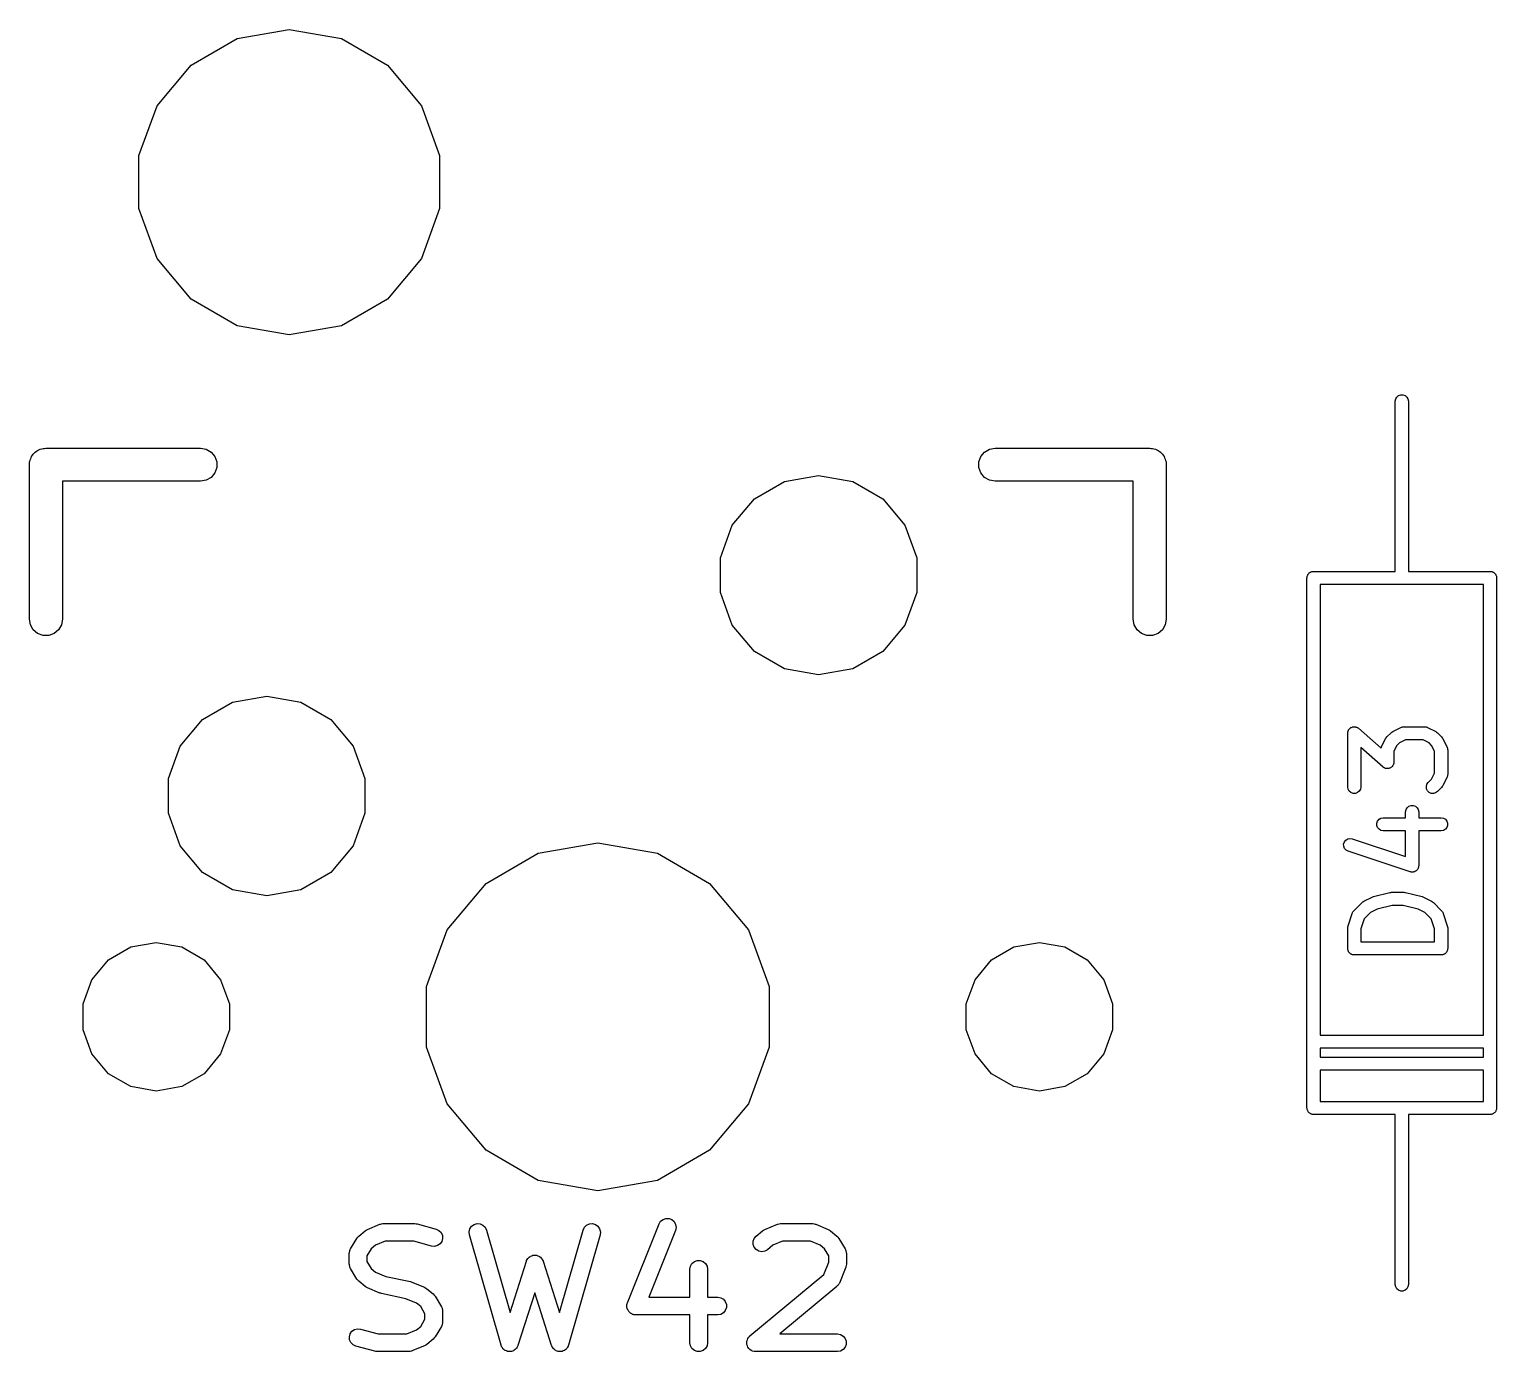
# Model space of a CAD drawing. Extents: x 30 to 168, y -145 to -27.
# Drawn here: x 76.21 to 93.09, y -120.85 to -105.64 of the extents above; entities that cross this region are included whole.
import ezdxf

# ---------------------------------------------------------------- set-up
doc = ezdxf.new("R2010")
doc.units = 0
doc.header["$MEASUREMENT"] = 0
doc.layers.add('BLACK', color=7, linetype='CONTINUOUS')

msp = doc.modelspace()

# ---------------------------------------------------------------- linework, layer by layer
at = {"layer": 'Black'}
for p, q in [((78.5992, -105.749), (79.2, -105.643)), ((79.2, -105.643), (79.8008, -105.749)), ((78.0708, -106.054), (78.5992, -105.749)), ((79.8008, -105.749), (80.3292, -106.054)), ((77.6787, -106.522), (78.0708, -106.054)), ((80.3292, -106.054), (80.7213, -106.522)), ((77.47, -107.095), (77.6787, -106.522)), ((80.7213, -106.522), (80.93, -107.095)), ((77.47, -107.705), (77.47, -107.095)), ((80.93, -107.095), (80.93, -107.705)), ((77.6787, -108.278), (77.47, -107.705)), ((80.93, -107.705), (80.7213, -108.278)), ((78.0708, -108.746), (77.6787, -108.278)), ((80.7213, -108.278), (80.3292, -108.746)), ((78.5992, -109.051), (78.0708, -108.746)), ((80.3292, -108.746), (79.8008, -109.051)), ((79.2, -109.157), (78.5992, -109.051)), ((79.8008, -109.051), (79.2, -109.157)), ((91.925, -109.92), (91.9295, -109.894)), ((91.9295, -109.894), (91.9425, -109.872)), ((91.9425, -109.872), (91.9625, -109.855)), ((91.9625, -109.855), (91.987, -109.846)), ((91.987, -109.846), (92.013, -109.846)), ((92.013, -109.846), (92.0375, -109.855)), ((92.0375, -109.855), (92.0575, -109.872)), ((92.0575, -109.872), (92.0705, -109.894)), ((92.0705, -109.894), (92.075, -109.92)), ((91.925, -111.19), (91.925, -109.92)), ((92.075, -109.92), (92.075, -111.19)), ((76.221, -110.585), (76.2293, -110.57)), ((76.2293, -110.57), (76.235, -110.555)), ((76.235, -110.555), (76.2457, -110.542)), ((76.2457, -110.542), (76.2541, -110.528)), ((76.2541, -110.528), (76.2668, -110.517)), ((76.2668, -110.517), (76.2775, -110.504)), ((76.2775, -110.504), (76.292, -110.496)), ((76.292, -110.496), (76.3047, -110.485)), ((76.3047, -110.485), (76.3204, -110.479)), ((76.3204, -110.479), (76.3348, -110.471)), ((76.3348, -110.471), (76.3513, -110.468)), ((76.3513, -110.468), (76.3669, -110.462)), ((76.3669, -110.462), (76.3836, -110.462)), ((76.3836, -110.462), (76.4, -110.459)), ((76.4, -110.459), (78.178, -110.459)), ((78.178, -110.459), (78.2432, -110.471)), ((78.2432, -110.471), (78.3005, -110.504)), ((78.3005, -110.504), (78.343, -110.555)), ((78.343, -110.555), (78.3656, -110.617)), ((87.1344, -110.617), (87.157, -110.555)), ((87.157, -110.555), (87.1995, -110.504)), ((87.1995, -110.504), (87.2568, -110.471)), ((87.2568, -110.471), (87.322, -110.459)), ((87.322, -110.459), (89.1, -110.459)), ((89.1, -110.459), (89.1164, -110.462)), ((89.1164, -110.462), (89.1331, -110.462)), ((89.1331, -110.462), (89.1487, -110.468)), ((89.1487, -110.468), (89.1652, -110.471)), ((89.1652, -110.471), (89.1796, -110.479)), ((89.1796, -110.479), (89.1953, -110.485)), ((89.1953, -110.485), (89.208, -110.496)), ((89.208, -110.496), (89.2225, -110.504)), ((89.2225, -110.504), (89.2332, -110.517)), ((89.2332, -110.517), (89.2459, -110.528)), ((89.2459, -110.528), (89.2543, -110.542)), ((89.2543, -110.542), (89.265, -110.555)), ((89.265, -110.555), (89.2707, -110.57)), ((89.2707, -110.57), (89.279, -110.585)), ((76.2095, -110.65), (76.2124, -110.634)), ((76.2095, -112.428), (76.2095, -110.65)), ((76.2124, -110.617), (76.2181, -110.601)), ((76.2124, -110.634), (76.2124, -110.617)), ((76.2181, -110.601), (76.221, -110.585)), ((78.3656, -110.683), (78.343, -110.745)), ((78.3656, -110.617), (78.3656, -110.683)), ((87.1344, -110.683), (87.1344, -110.617)), ((87.157, -110.745), (87.1344, -110.683)), ((89.279, -110.585), (89.2819, -110.601)), ((89.2819, -110.601), (89.2876, -110.617)), ((89.2876, -110.617), (89.2876, -110.634)), ((89.2876, -110.634), (89.2905, -110.65)), ((89.2905, -110.65), (89.2905, -112.428)), ((78.178, -110.84), (76.5905, -110.84)), ((76.5905, -110.84), (76.5905, -112.428)), ((78.2432, -110.829), (78.178, -110.84)), ((78.3005, -110.796), (78.2432, -110.829)), ((78.343, -110.745), (78.3005, -110.796)), ((84.5525, -111.041), (84.8976, -110.842)), ((84.8976, -110.842), (85.29, -110.773)), ((85.29, -110.773), (85.6824, -110.842)), ((85.6824, -110.842), (86.0275, -111.041)), ((87.1995, -110.796), (87.157, -110.745)), ((87.2568, -110.829), (87.1995, -110.796)), ((87.322, -110.84), (87.2568, -110.829)), ((88.9095, -110.84), (87.322, -110.84)), ((88.9095, -112.428), (88.9095, -110.84)), ((84.2964, -111.346), (84.5525, -111.041)), ((86.0275, -111.041), (86.2836, -111.346)), ((91.925, -111.877), (91.925, -111.19)), ((92.075, -111.19), (92.075, -111.877)), ((84.1601, -111.721), (84.2964, -111.346)), ((86.2836, -111.346), (86.4199, -111.721)), ((84.1601, -112.119), (84.1601, -111.721)), ((86.4199, -111.721), (86.4199, -112.119)), ((90.9135, -111.926), (90.9168, -111.921)), ((90.9168, -111.921), (90.919, -111.914)), ((90.919, -111.914), (90.9233, -111.909)), ((90.9233, -111.909), (90.9265, -111.904)), ((90.9265, -111.904), (90.9316, -111.9)), ((90.9316, -111.9), (90.9358, -111.895)), ((90.9358, -111.895), (90.9415, -111.891)), ((90.9415, -111.891), (90.9465, -111.887)), ((90.9465, -111.887), (90.9527, -111.885)), ((90.9527, -111.885), (90.9583, -111.882)), ((90.9583, -111.882), (90.9648, -111.88)), ((90.9648, -111.88), (90.971, -111.878)), ((90.971, -111.878), (90.9775, -111.878)), ((90.9775, -111.878), (90.984, -111.877)), ((90.984, -111.877), (91.925, -111.877)), ((92.075, -111.877), (93.016, -111.877)), ((93.016, -111.877), (93.0225, -111.878)), ((93.0225, -111.878), (93.029, -111.878)), ((93.029, -111.878), (93.0352, -111.88)), ((93.0352, -111.88), (93.0417, -111.882)), ((93.0417, -111.882), (93.0473, -111.885)), ((93.0473, -111.885), (93.0535, -111.887)), ((93.0535, -111.887), (93.0585, -111.891)), ((93.0585, -111.891), (93.0642, -111.895)), ((93.0642, -111.895), (93.0684, -111.9)), ((93.0684, -111.9), (93.0735, -111.904)), ((93.0735, -111.904), (93.0767, -111.909)), ((93.0767, -111.909), (93.081, -111.914)), ((93.081, -111.914), (93.0832, -111.921)), ((93.0832, -111.921), (93.0865, -111.926)), ((90.909, -111.952), (90.9101, -111.946)), ((90.909, -118.048), (90.909, -111.952)), ((90.9101, -111.939), (90.9124, -111.933)), ((90.9101, -111.946), (90.9101, -111.939)), ((90.9124, -111.933), (90.9135, -111.926)), ((92, -112.027), (91.059, -112.027)), ((91.059, -112.027), (91.059, -117.211)), ((92.941, -112.027), (92, -112.027)), ((92.941, -117.211), (92.941, -112.027)), ((93.0865, -111.926), (93.0876, -111.933)), ((93.0876, -111.933), (93.0899, -111.939)), ((93.0899, -111.939), (93.0899, -111.946)), ((93.0899, -111.946), (93.091, -111.952)), ((93.091, -111.952), (93.091, -118.048)), ((84.2964, -112.494), (84.1601, -112.119)), ((86.4199, -112.119), (86.2836, -112.494)), ((76.221, -112.493), (76.2095, -112.428)), ((76.5905, -112.428), (76.579, -112.493)), ((88.921, -112.493), (88.9095, -112.428)), ((89.2905, -112.428), (89.279, -112.493)), ((76.2541, -112.55), (76.221, -112.493)), ((76.3047, -112.593), (76.2541, -112.55)), ((76.3669, -112.616), (76.3047, -112.593)), ((76.4952, -112.593), (76.4331, -112.616)), ((76.5459, -112.55), (76.4952, -112.593)), ((76.579, -112.493), (76.5459, -112.55)), ((84.5525, -112.799), (84.2964, -112.494)), ((86.2836, -112.494), (86.0275, -112.799)), ((88.9541, -112.55), (88.921, -112.493)), ((89.0048, -112.593), (88.9541, -112.55)), ((89.0669, -112.616), (89.0048, -112.593)), ((89.1953, -112.593), (89.1331, -112.616)), ((89.2459, -112.55), (89.1953, -112.593)), ((89.279, -112.493), (89.2459, -112.55)), ((76.4331, -112.616), (76.3669, -112.616)), ((89.1331, -112.616), (89.0669, -112.616)), ((84.8976, -112.998), (84.5525, -112.799)), ((86.0275, -112.799), (85.6824, -112.998)), ((85.29, -113.067), (84.8976, -112.998)), ((85.6824, -112.998), (85.29, -113.067)), ((78.2025, -113.581), (78.5476, -113.382)), ((78.5476, -113.382), (78.94, -113.313)), ((78.94, -113.313), (79.3324, -113.382)), ((79.3324, -113.382), (79.6775, -113.581)), ((77.9464, -113.886), (78.2025, -113.581)), ((79.6775, -113.581), (79.9336, -113.886)), ((91.3774, -113.738), (91.3787, -113.731)), ((91.3774, -114.357), (91.3774, -113.738)), ((91.3787, -113.731), (91.3788, -113.724)), ((91.3788, -113.724), (91.3809, -113.718)), ((91.3809, -113.718), (91.3819, -113.712)), ((91.3819, -113.712), (91.3856, -113.706)), ((91.3856, -113.706), (91.3882, -113.699)), ((91.3882, -113.699), (91.392, -113.695)), ((91.392, -113.695), (91.3949, -113.69)), ((91.3949, -113.69), (91.4005, -113.685)), ((91.4005, -113.685), (91.4054, -113.68)), ((91.4054, -113.68), (91.4104, -113.677)), ((91.4104, -113.677), (91.4149, -113.673)), ((91.4149, -113.673), (91.4218, -113.671)), ((91.4218, -113.671), (91.4282, -113.667)), ((91.4282, -113.667), (91.4339, -113.666)), ((91.4339, -113.666), (91.4394, -113.664)), ((91.4394, -113.664), (91.4467, -113.664)), ((91.4467, -113.664), (91.4539, -113.663)), ((91.4539, -113.663), (91.4596, -113.664)), ((91.4596, -113.664), (91.4654, -113.664)), ((91.4654, -113.664), (91.4723, -113.667)), ((91.4723, -113.667), (91.4795, -113.668)), ((91.4795, -113.668), (91.4844, -113.671)), ((91.4844, -113.671), (91.4899, -113.673)), ((91.4899, -113.673), (91.4955, -113.678)), ((91.4955, -113.678), (91.5018, -113.682)), ((91.5018, -113.682), (91.7618, -113.909)), ((91.821, -113.79), (91.8279, -113.78)), ((91.8279, -113.78), (91.8755, -113.733)), ((91.8755, -113.733), (91.8854, -113.726)), ((91.8854, -113.726), (91.895, -113.719)), ((91.895, -113.719), (91.9903, -113.671)), ((91.9903, -113.671), (91.9944, -113.67)), ((91.9944, -113.67), (91.9982, -113.668)), ((91.9982, -113.668), (92.0068, -113.666)), ((92.0068, -113.666), (92.0152, -113.664)), ((92.0152, -113.664), (92.0196, -113.664)), ((92.0196, -113.664), (92.0238, -113.663)), ((92.0238, -113.663), (92.2619, -113.663)), ((92.2619, -113.663), (92.2662, -113.664)), ((92.2662, -113.664), (92.2705, -113.664)), ((92.2705, -113.664), (92.2789, -113.666)), ((92.2789, -113.666), (92.2876, -113.668)), ((92.2876, -113.668), (92.2913, -113.67)), ((92.2913, -113.67), (92.2954, -113.671)), ((92.2954, -113.671), (92.3907, -113.719)), ((92.3907, -113.719), (92.4003, -113.726)), ((92.4003, -113.726), (92.4102, -113.733)), ((92.4102, -113.733), (92.4578, -113.78)), ((92.4578, -113.78), (92.4647, -113.79)), ((77.8101, -114.261), (77.9464, -113.886)), ((79.9336, -113.886), (80.0699, -114.261)), ((91.7839, -114.128), (91.5274, -113.903)), ((91.5274, -113.903), (91.5274, -114.357)), ((91.7618, -113.909), (91.7629, -113.903)), ((91.7629, -113.903), (91.765, -113.899)), ((91.765, -113.899), (91.7663, -113.895)), ((91.7663, -113.895), (91.8139, -113.8)), ((91.8139, -113.8), (91.821, -113.79)), ((91.9426, -113.878), (91.9083, -113.946)), ((91.9083, -113.946), (91.9083, -114.071)), ((91.973, -113.847), (91.9426, -113.878)), ((92.0415, -113.813), (91.973, -113.847)), ((92.2442, -113.813), (92.0415, -113.813)), ((92.3127, -113.847), (92.2442, -113.813)), ((92.3431, -113.878), (92.3127, -113.847)), ((92.3774, -113.946), (92.3431, -113.878)), ((92.3774, -114.197), (92.3774, -113.946)), ((92.4647, -113.79), (92.4718, -113.8)), ((92.4718, -113.8), (92.5195, -113.895)), ((92.5195, -113.895), (92.5207, -113.899)), ((92.5207, -113.899), (92.5229, -113.903)), ((92.5229, -113.903), (92.5244, -113.912)), ((92.5244, -113.912), (92.5269, -113.92)), ((92.5269, -113.92), (92.5266, -113.924)), ((92.5266, -113.924), (92.5274, -113.929)), ((92.5274, -113.929), (92.5274, -114.214)), ((91.8937, -114.115), (91.8908, -114.12)), ((91.8975, -114.11), (91.8937, -114.115)), ((91.9001, -114.103), (91.8975, -114.11)), ((91.9038, -114.097), (91.9001, -114.103)), ((91.9048, -114.091), (91.9038, -114.097)), ((91.9069, -114.086), (91.9048, -114.091)), ((91.9071, -114.079), (91.9069, -114.086)), ((91.9083, -114.071), (91.9071, -114.079)), ((77.8101, -114.659), (77.8101, -114.261)), ((80.0699, -114.261), (80.0699, -114.659)), ((91.7902, -114.132), (91.7839, -114.128)), ((91.7958, -114.136), (91.7902, -114.132)), ((91.8013, -114.138), (91.7958, -114.136)), ((91.8062, -114.141), (91.8013, -114.138)), ((91.8134, -114.143), (91.8062, -114.141)), ((91.8203, -114.145), (91.8134, -114.143)), ((91.8261, -114.145), (91.8203, -114.145)), ((91.8318, -114.146), (91.8261, -114.145)), ((91.839, -114.145), (91.8318, -114.146)), ((91.8464, -114.145), (91.839, -114.145)), ((91.8518, -114.143), (91.8464, -114.145)), ((91.8575, -114.142), (91.8518, -114.143)), ((91.8639, -114.139), (91.8575, -114.142)), ((91.8708, -114.136), (91.8639, -114.139)), ((91.8753, -114.133), (91.8708, -114.136)), ((91.8803, -114.13), (91.8753, -114.133)), ((91.8852, -114.124), (91.8803, -114.13)), ((91.8908, -114.12), (91.8852, -114.124)), ((92.3041, -114.304), (92.3431, -114.265)), ((92.3431, -114.265), (92.3774, -114.197)), ((92.5195, -114.248), (92.4718, -114.343)), ((92.5207, -114.244), (92.5195, -114.248)), ((92.5229, -114.24), (92.5207, -114.244)), ((92.5244, -114.231), (92.5229, -114.24)), ((92.5269, -114.223), (92.5244, -114.231)), ((92.5274, -114.214), (92.5266, -114.219)), ((92.5266, -114.219), (92.5269, -114.223)), ((91.3819, -114.383), (91.3774, -114.357)), ((91.3949, -114.405), (91.3819, -114.383)), ((91.4149, -114.422), (91.3949, -114.405)), ((91.4394, -114.431), (91.4149, -114.422)), ((91.4654, -114.431), (91.4394, -114.431)), ((91.4899, -114.422), (91.4654, -114.431)), ((91.5098, -114.405), (91.4899, -114.422)), ((91.5229, -114.383), (91.5098, -114.405)), ((91.5274, -114.357), (91.5229, -114.383)), ((92.2824, -114.351), (92.2892, -114.325)), ((92.2847, -114.377), (92.2824, -114.351)), ((92.2957, -114.4), (92.2847, -114.377)), ((92.2892, -114.325), (92.3041, -114.304)), ((92.3141, -114.419), (92.2957, -114.4)), ((92.3377, -114.43), (92.3141, -114.419)), ((92.3637, -114.432), (92.3377, -114.43)), ((92.3888, -114.425), (92.3637, -114.432)), ((92.4102, -114.41), (92.3888, -114.425)), ((92.4578, -114.363), (92.4102, -114.41)), ((92.4647, -114.353), (92.4578, -114.363)), ((92.4718, -114.343), (92.4647, -114.353)), ((92.044, -114.643), (92.0486, -114.617)), ((92.0486, -114.617), (92.0616, -114.595)), ((92.0616, -114.595), (92.0815, -114.578)), ((92.0815, -114.578), (92.106, -114.569)), ((92.106, -114.569), (92.1321, -114.569)), ((92.1321, -114.569), (92.1565, -114.578)), ((92.1565, -114.578), (92.1765, -114.595)), ((92.1765, -114.595), (92.1895, -114.617)), ((92.1895, -114.617), (92.194, -114.643)), ((77.9464, -115.034), (77.8101, -114.659)), ((80.0699, -114.659), (79.9336, -115.034)), ((91.7119, -114.773), (91.7208, -114.748)), ((91.7119, -114.799), (91.7119, -114.773)), ((91.7208, -114.748), (91.7375, -114.728)), ((91.7375, -114.728), (91.7601, -114.715)), ((91.7601, -114.715), (91.7857, -114.711)), ((91.7857, -114.711), (92.044, -114.711)), ((92.044, -114.711), (92.044, -114.643)), ((92.194, -114.643), (92.194, -114.711)), ((92.194, -114.711), (92.4524, -114.711)), ((92.4524, -114.711), (92.478, -114.715)), ((92.478, -114.715), (92.5006, -114.728)), ((92.5006, -114.728), (92.5173, -114.748)), ((92.5173, -114.748), (92.5262, -114.773)), ((92.5262, -114.773), (92.5262, -114.799)), ((91.355, -114.968), (91.3772, -114.954)), ((91.3772, -114.954), (91.4027, -114.949)), ((91.4027, -114.949), (91.4285, -114.953)), ((91.4285, -114.953), (92.044, -115.158)), ((91.7208, -114.823), (91.7119, -114.799)), ((91.7375, -114.843), (91.7208, -114.823)), ((91.7601, -114.856), (91.7375, -114.843)), ((91.7857, -114.861), (91.7601, -114.856)), ((92.044, -114.861), (91.7857, -114.861)), ((92.044, -115.158), (92.044, -114.861)), ((92.4524, -114.861), (92.194, -114.861)), ((92.194, -114.861), (92.194, -115.262)), ((92.478, -114.856), (92.4524, -114.861)), ((92.5006, -114.843), (92.478, -114.856)), ((92.5173, -114.823), (92.5006, -114.843)), ((92.5262, -114.799), (92.5173, -114.823)), ((78.2025, -115.339), (77.9464, -115.034)), ((79.9336, -115.034), (79.6775, -115.339)), ((81.4634, -115.467), (82.0654, -115.119)), ((82.0654, -115.119), (82.75, -114.998)), ((82.75, -114.998), (83.4346, -115.119)), ((83.4346, -115.119), (84.0365, -115.467)), ((91.3306, -115.013), (91.3388, -114.988)), ((91.3313, -115.039), (91.3306, -115.013)), ((91.3409, -115.063), (91.3313, -115.039)), ((91.3388, -114.988), (91.355, -114.968)), ((91.3581, -115.083), (91.3409, -115.063)), ((91.381, -115.095), (91.3581, -115.083)), ((92.0953, -115.333), (91.381, -115.095)), ((92.185, -115.298), (92.1803, -115.304)), ((92.1868, -115.292), (92.185, -115.298)), ((92.1895, -115.288), (92.1868, -115.292)), ((92.1908, -115.28), (92.1895, -115.288)), ((92.1932, -115.273), (92.1908, -115.28)), ((92.194, -115.262), (92.1931, -115.267)), ((92.1931, -115.267), (92.1932, -115.273)), ((78.5476, -115.538), (78.2025, -115.339)), ((79.6775, -115.339), (79.3324, -115.538)), ((81.0166, -115.999), (81.4634, -115.467)), ((84.0365, -115.467), (84.4834, -115.999)), ((92.1008, -115.334), (92.0953, -115.333)), ((92.106, -115.336), (92.1008, -115.334)), ((92.1136, -115.336), (92.106, -115.336)), ((92.1211, -115.337), (92.1136, -115.336)), ((92.1265, -115.336), (92.1211, -115.337)), ((92.1321, -115.336), (92.1265, -115.336)), ((92.1392, -115.333), (92.1321, -115.336)), ((92.1466, -115.332), (92.1392, -115.333)), ((92.1513, -115.329), (92.1466, -115.332)), ((92.1565, -115.327), (92.1513, -115.329)), ((92.1624, -115.322), (92.1565, -115.327)), ((92.1688, -115.318), (92.1624, -115.322)), ((92.1723, -115.314), (92.1688, -115.318)), ((92.1765, -115.31), (92.1723, -115.314)), ((92.1803, -115.304), (92.1765, -115.31)), ((78.94, -115.607), (78.5476, -115.538)), ((79.3324, -115.538), (78.94, -115.607)), ((91.5617, -115.671), (91.6569, -115.623)), ((91.6569, -115.623), (91.6648, -115.621)), ((91.6648, -115.621), (91.6723, -115.618)), ((91.6723, -115.618), (91.8628, -115.57)), ((91.8628, -115.57), (91.8719, -115.569)), ((91.8719, -115.569), (91.881, -115.568)), ((91.881, -115.568), (92.0238, -115.568)), ((92.0238, -115.568), (92.0328, -115.569)), ((92.0328, -115.569), (92.042, -115.57)), ((92.042, -115.57), (92.2325, -115.618)), ((92.2325, -115.618), (92.24, -115.621)), ((92.24, -115.621), (92.2478, -115.623)), ((92.2478, -115.623), (92.3431, -115.671)), ((91.4288, -115.81), (91.4309, -115.806)), ((91.4309, -115.806), (91.432, -115.802)), ((91.432, -115.802), (91.4371, -115.794)), ((91.4371, -115.794), (91.4413, -115.787)), ((91.4413, -115.787), (91.4445, -115.784)), ((91.4445, -115.784), (91.447, -115.78)), ((91.447, -115.78), (91.5422, -115.685)), ((91.5422, -115.685), (91.552, -115.678)), ((91.552, -115.678), (91.5617, -115.671)), ((91.6397, -115.8), (91.5656, -115.874)), ((91.7167, -115.761), (91.6397, -115.8)), ((91.8902, -115.718), (91.7167, -115.761)), ((92.0146, -115.718), (91.8902, -115.718)), ((92.1881, -115.761), (92.0146, -115.718)), ((92.2651, -115.8), (92.1881, -115.761)), ((92.3392, -115.874), (92.2651, -115.8)), ((92.3431, -115.671), (92.3527, -115.678)), ((92.3527, -115.678), (92.3626, -115.685)), ((92.3626, -115.685), (92.4578, -115.78)), ((92.4578, -115.78), (92.4603, -115.784)), ((92.4603, -115.784), (92.4635, -115.787)), ((92.4635, -115.787), (92.4677, -115.794)), ((92.4677, -115.794), (92.4727, -115.802)), ((92.4727, -115.802), (92.4739, -115.806)), ((92.4739, -115.806), (92.4759, -115.81)), ((91.3774, -115.976), (91.3795, -115.964)), ((91.3795, -115.964), (91.3812, -115.952)), ((91.3812, -115.952), (91.4288, -115.81)), ((91.5656, -115.874), (91.5274, -115.988)), ((92.3774, -115.988), (92.3392, -115.874)), ((92.4759, -115.81), (92.5235, -115.952)), ((92.5235, -115.952), (92.5253, -115.964)), ((92.5253, -115.964), (92.5274, -115.976)), ((80.7789, -116.652), (81.0166, -115.999)), ((84.4834, -115.999), (84.7211, -116.652)), ((91.3774, -116.214), (91.3774, -115.976)), ((91.5274, -115.988), (91.5274, -116.139)), ((91.5274, -116.139), (92.3774, -116.139)), ((92.3774, -116.139), (92.3774, -115.988)), ((92.5274, -115.976), (92.5274, -116.214)), ((77.121, -116.346), (77.3779, -116.197)), ((77.3779, -116.197), (77.67, -116.146)), ((77.67, -116.146), (77.9621, -116.197)), ((77.9621, -116.197), (78.219, -116.346)), ((87.281, -116.346), (87.5379, -116.197)), ((87.5379, -116.197), (87.83, -116.146)), ((87.83, -116.146), (88.1221, -116.197)), ((88.1221, -116.197), (88.379, -116.346)), ((91.3785, -116.221), (91.3774, -116.214)), ((91.3785, -116.227), (91.3785, -116.221)), ((91.3808, -116.233), (91.3785, -116.227)), ((91.3819, -116.24), (91.3808, -116.233)), ((91.3852, -116.246), (91.3819, -116.24)), ((91.3874, -116.252), (91.3852, -116.246)), ((91.3916, -116.257), (91.3874, -116.252)), ((91.3949, -116.262), (91.3916, -116.257)), ((91.4, -116.267), (91.3949, -116.262)), ((91.4042, -116.272), (91.4, -116.267)), ((91.4099, -116.275), (91.4042, -116.272)), ((91.4149, -116.279), (91.4099, -116.275)), ((91.421, -116.281), (91.4149, -116.279)), ((91.4267, -116.285), (91.421, -116.281)), ((91.4332, -116.286), (91.4267, -116.285)), ((91.4394, -116.288), (91.4332, -116.286)), ((91.4459, -116.288), (91.4394, -116.288)), ((91.4524, -116.289), (91.4459, -116.288)), ((92.4524, -116.289), (91.4524, -116.289)), ((92.4588, -116.288), (92.4524, -116.289)), ((92.4654, -116.288), (92.4588, -116.288)), ((92.4716, -116.286), (92.4654, -116.288)), ((92.478, -116.285), (92.4716, -116.286)), ((92.4837, -116.281), (92.478, -116.285)), ((92.4899, -116.279), (92.4837, -116.281)), ((92.4949, -116.275), (92.4899, -116.279)), ((92.5006, -116.272), (92.4949, -116.275)), ((92.5048, -116.267), (92.5006, -116.272)), ((92.5098, -116.262), (92.5048, -116.267)), ((92.5131, -116.257), (92.5098, -116.262)), ((92.5173, -116.252), (92.5131, -116.257)), ((92.5196, -116.246), (92.5173, -116.252)), ((92.5229, -116.24), (92.5196, -116.246)), ((92.524, -116.233), (92.5229, -116.24)), ((92.5262, -116.227), (92.524, -116.233)), ((92.5274, -116.214), (92.5262, -116.221)), ((92.5262, -116.221), (92.5262, -116.227)), ((76.9303, -116.573), (77.121, -116.346)), ((78.219, -116.346), (78.4097, -116.573)), ((87.0903, -116.573), (87.281, -116.346)), ((88.379, -116.346), (88.5697, -116.573)), ((76.8288, -116.852), (76.9303, -116.573)), ((78.4097, -116.573), (78.5112, -116.852)), ((86.9888, -116.852), (87.0903, -116.573)), ((88.5697, -116.573), (88.6712, -116.852)), ((80.7789, -117.348), (80.7789, -116.652)), ((84.7211, -116.652), (84.7211, -117.348)), ((76.8288, -117.148), (76.8288, -116.852)), ((78.5112, -116.852), (78.5112, -117.148)), ((86.9888, -117.148), (86.9888, -116.852)), ((88.6712, -116.852), (88.6712, -117.148)), ((76.9303, -117.427), (76.8288, -117.148)), ((78.5112, -117.148), (78.4097, -117.427)), ((87.0903, -117.427), (86.9888, -117.148)), ((88.6712, -117.148), (88.5697, -117.427)), ((91.059, -117.211), (92.941, -117.211)), ((77.121, -117.654), (76.9303, -117.427)), ((78.4097, -117.427), (78.219, -117.654)), ((81.0166, -118.001), (80.7789, -117.348)), ((84.7211, -117.348), (84.4834, -118.001)), ((87.281, -117.654), (87.0903, -117.427)), ((88.5697, -117.427), (88.379, -117.654)), ((91.059, -117.361), (91.059, -117.465)), ((92.941, -117.361), (91.059, -117.361)), ((91.059, -117.465), (92.941, -117.465)), ((92.941, -117.465), (92.941, -117.361)), ((77.3779, -117.803), (77.121, -117.654)), ((78.219, -117.654), (77.9621, -117.803)), ((87.5379, -117.803), (87.281, -117.654)), ((88.379, -117.654), (88.1221, -117.803)), ((92.941, -117.615), (91.059, -117.615)), ((91.059, -117.615), (91.059, -117.973)), ((92.941, -117.973), (92.941, -117.615)), ((77.67, -117.854), (77.3779, -117.803)), ((77.9621, -117.803), (77.67, -117.854)), ((87.83, -117.854), (87.5379, -117.803)), ((88.1221, -117.803), (87.83, -117.854)), ((81.4634, -118.533), (81.0166, -118.001)), ((84.4834, -118.001), (84.0365, -118.533)), ((91.059, -117.973), (92, -117.973)), ((92, -117.973), (92.941, -117.973)), ((90.9101, -118.054), (90.909, -118.048)), ((90.9101, -118.061), (90.9101, -118.054)), ((90.9124, -118.067), (90.9101, -118.061)), ((90.9135, -118.074), (90.9124, -118.067)), ((90.9168, -118.079), (90.9135, -118.074)), ((90.919, -118.085), (90.9168, -118.079)), ((90.9233, -118.091), (90.919, -118.085)), ((90.9265, -118.096), (90.9233, -118.091)), ((90.9316, -118.1), (90.9265, -118.096)), ((90.9358, -118.105), (90.9316, -118.1)), ((90.9415, -118.109), (90.9358, -118.105)), ((90.9465, -118.113), (90.9415, -118.109)), ((90.9527, -118.115), (90.9465, -118.113)), ((90.9583, -118.118), (90.9527, -118.115)), ((90.9648, -118.12), (90.9583, -118.118)), ((90.971, -118.122), (90.9648, -118.12)), ((90.9775, -118.122), (90.971, -118.122)), ((90.984, -118.123), (90.9775, -118.122)), ((91.925, -118.123), (90.984, -118.123)), ((91.925, -118.81), (91.925, -118.123)), ((93.016, -118.123), (92.075, -118.123)), ((92.075, -118.123), (92.075, -118.81)), ((93.0225, -118.122), (93.016, -118.123)), ((93.029, -118.122), (93.0225, -118.122)), ((93.0352, -118.12), (93.029, -118.122)), ((93.0417, -118.118), (93.0352, -118.12)), ((93.0473, -118.115), (93.0417, -118.118)), ((93.0535, -118.113), (93.0473, -118.115)), ((93.0585, -118.109), (93.0535, -118.113)), ((93.0642, -118.105), (93.0585, -118.109)), ((93.0684, -118.1), (93.0642, -118.105)), ((93.0735, -118.096), (93.0684, -118.1)), ((93.0767, -118.091), (93.0735, -118.096)), ((93.081, -118.085), (93.0767, -118.091)), ((93.0832, -118.079), (93.081, -118.085)), ((93.0865, -118.074), (93.0832, -118.079)), ((93.0876, -118.067), (93.0865, -118.074)), ((93.0899, -118.061), (93.0876, -118.067)), ((93.091, -118.048), (93.0899, -118.054)), ((93.0899, -118.054), (93.0899, -118.061)), ((82.0654, -118.881), (81.4634, -118.533)), ((84.0365, -118.533), (83.4346, -118.881)), ((91.925, -120.08), (91.925, -118.81)), ((92.075, -118.81), (92.075, -120.08)), ((82.75, -119.002), (82.0654, -118.881)), ((83.4346, -118.881), (82.75, -119.002)), ((83.454, -119.381), (83.4725, -119.351)), ((83.4725, -119.351), (83.5003, -119.33)), ((83.5003, -119.33), (83.5338, -119.318)), ((83.5338, -119.318), (83.5691, -119.32)), ((83.5691, -119.32), (83.6018, -119.333)), ((83.6018, -119.333), (83.6281, -119.356)), ((79.9998, -119.522), (80.0724, -119.462)), ((80.0724, -119.462), (80.0856, -119.454)), ((80.0856, -119.454), (80.0984, -119.446)), ((80.0984, -119.446), (80.2435, -119.386)), ((80.2435, -119.386), (80.2458, -119.385)), ((80.2458, -119.385), (80.2478, -119.384)), ((80.2478, -119.384), (80.2629, -119.381)), ((80.2629, -119.381), (80.2779, -119.378)), ((80.2779, -119.378), (80.2803, -119.378)), ((80.2803, -119.378), (80.2826, -119.378)), ((80.2826, -119.378), (80.6454, -119.378)), ((80.6454, -119.378), (80.659, -119.38)), ((80.659, -119.38), (80.6726, -119.382)), ((80.6726, -119.382), (80.8903, -119.442)), ((80.8903, -119.442), (80.9222, -119.457)), ((80.9222, -119.457), (80.9469, -119.482)), ((80.9469, -119.482), (80.9615, -119.515)), ((80.9615, -119.515), (80.9643, -119.55)), ((81.2698, -119.472), (81.2784, -119.438)), ((81.2735, -119.507), (81.2698, -119.472)), ((81.6363, -120.777), (81.2735, -119.507)), ((81.2784, -119.438), (81.2981, -119.409)), ((81.2981, -119.409), (81.3267, -119.388)), ((81.3267, -119.388), (81.3606, -119.378)), ((81.3606, -119.378), (81.3958, -119.381)), ((81.3958, -119.381), (81.428, -119.395)), ((81.428, -119.395), (81.4534, -119.42)), ((81.4534, -119.42), (81.4688, -119.452)), ((81.4688, -119.452), (81.7395, -120.399)), ((82.3091, -120.399), (82.5797, -119.452)), ((82.7751, -119.507), (82.4123, -120.777)), ((82.5797, -119.452), (82.5952, -119.42)), ((82.5952, -119.42), (82.6205, -119.395)), ((82.6205, -119.395), (82.6528, -119.381)), ((82.6528, -119.381), (82.688, -119.378)), ((82.688, -119.378), (82.7219, -119.388)), ((82.7219, -119.388), (82.7504, -119.409)), ((82.7504, -119.409), (82.7702, -119.438)), ((82.7702, -119.438), (82.7788, -119.472)), ((82.7788, -119.472), (82.7751, -119.507)), ((83.0911, -120.288), (83.454, -119.381)), ((83.6426, -119.457), (83.3355, -120.225)), ((83.6281, -119.356), (83.6448, -119.387)), ((83.6498, -119.422), (83.6426, -119.457)), ((83.6448, -119.387), (83.6498, -119.422)), ((84.5718, -119.522), (84.6444, -119.462)), ((84.6444, -119.462), (84.6576, -119.454)), ((84.6576, -119.454), (84.6704, -119.446)), ((84.6704, -119.446), (84.8155, -119.386)), ((84.8155, -119.386), (84.8178, -119.385)), ((84.8178, -119.385), (84.8198, -119.384)), ((84.8198, -119.384), (84.8349, -119.381)), ((84.8349, -119.381), (84.8499, -119.378)), ((84.8499, -119.378), (84.8523, -119.378)), ((84.8523, -119.378), (84.8546, -119.378)), ((84.8546, -119.378), (85.2174, -119.378)), ((85.2174, -119.378), (85.2197, -119.378)), ((85.2197, -119.378), (85.2221, -119.378)), ((85.2221, -119.378), (85.2371, -119.381)), ((85.2371, -119.381), (85.2522, -119.384)), ((85.2522, -119.384), (85.2542, -119.385)), ((85.2542, -119.385), (85.2565, -119.386)), ((85.2565, -119.386), (85.4016, -119.446)), ((85.4016, -119.446), (85.4144, -119.454)), ((85.4144, -119.454), (85.4276, -119.462)), ((85.4276, -119.462), (85.5002, -119.522)), ((79.8954, -119.695), (79.8968, -119.687)), ((79.8968, -119.687), (79.9017, -119.678)), ((79.9017, -119.678), (79.9052, -119.669)), ((79.9052, -119.669), (79.9777, -119.548)), ((79.9777, -119.548), (79.9888, -119.535)), ((79.9888, -119.535), (79.9998, -119.522)), ((80.1431, -119.668), (80.0939, -119.75)), ((80.1907, -119.628), (80.1431, -119.668)), ((80.3029, -119.581), (80.1907, -119.628)), ((80.6316, -119.581), (80.3029, -119.581)), ((80.8359, -119.638), (80.6316, -119.581)), ((80.8711, -119.641), (80.8359, -119.638)), ((80.9052, -119.632), (80.8711, -119.641)), ((80.9343, -119.612), (80.9052, -119.632)), ((80.9548, -119.584), (80.9343, -119.612)), ((80.9643, -119.55), (80.9548, -119.584)), ((84.5367, -119.618), (84.5369, -119.582)), ((84.5487, -119.651), (84.5367, -119.618)), ((84.5369, -119.582), (84.549, -119.549)), ((84.5713, -119.678), (84.5487, -119.651)), ((84.549, -119.549), (84.5718, -119.522)), ((84.6018, -119.696), (84.5713, -119.678)), ((84.7019, -119.679), (84.6713, -119.696)), ((84.7627, -119.628), (84.7019, -119.679)), ((84.8749, -119.581), (84.7627, -119.628)), ((85.1971, -119.581), (84.8749, -119.581)), ((85.3093, -119.628), (85.1971, -119.581)), ((85.3569, -119.668), (85.3093, -119.628)), ((85.4061, -119.75), (85.3569, -119.668)), ((85.5002, -119.522), (85.5111, -119.535)), ((85.5111, -119.535), (85.5223, -119.548)), ((85.5223, -119.548), (85.5948, -119.669)), ((85.5948, -119.669), (85.5983, -119.678)), ((85.5983, -119.678), (85.6032, -119.687)), ((85.6032, -119.687), (85.6046, -119.695)), ((79.8907, -119.721), (79.8924, -119.712)), ((79.8907, -119.842), (79.8907, -119.721)), ((79.8924, -119.852), (79.8907, -119.842)), ((79.8924, -119.712), (79.8925, -119.702)), ((79.8925, -119.862), (79.8924, -119.852)), ((79.8925, -119.702), (79.8954, -119.695)), ((80.0939, -119.75), (80.0939, -119.814)), ((80.0939, -119.814), (80.1431, -119.896)), ((81.7395, -120.399), (81.9275, -119.811)), ((81.9275, -119.811), (81.9294, -119.808)), ((81.9294, -119.808), (81.9303, -119.804)), ((81.9303, -119.804), (81.9376, -119.792)), ((81.9376, -119.792), (81.9439, -119.78)), ((81.9439, -119.78), (81.9469, -119.777)), ((81.9469, -119.777), (81.9491, -119.774)), ((81.9491, -119.774), (81.9599, -119.766)), ((81.9599, -119.766), (81.9701, -119.756)), ((81.9701, -119.756), (81.9738, -119.755)), ((81.9738, -119.755), (81.977, -119.752)), ((81.977, -119.752), (81.99, -119.748)), ((81.99, -119.748), (82.0027, -119.743)), ((82.0027, -119.743), (82.0068, -119.743)), ((82.0068, -119.743), (82.0106, -119.742)), ((82.0106, -119.742), (82.0243, -119.742)), ((82.0243, -119.742), (82.038, -119.742)), ((82.038, -119.742), (82.0418, -119.743)), ((82.0418, -119.743), (82.0459, -119.743)), ((82.0459, -119.743), (82.0585, -119.748)), ((82.0585, -119.748), (82.0716, -119.752)), ((82.0716, -119.752), (82.0748, -119.755)), ((82.0748, -119.755), (82.0785, -119.756)), ((82.0785, -119.756), (82.0887, -119.766)), ((82.0887, -119.766), (82.0995, -119.774)), ((82.0995, -119.774), (82.1016, -119.777)), ((82.1016, -119.777), (82.1046, -119.78)), ((82.1046, -119.78), (82.111, -119.792)), ((82.111, -119.792), (82.1183, -119.804)), ((82.1183, -119.804), (82.1192, -119.808)), ((82.1192, -119.808), (82.1211, -119.811)), ((82.1211, -119.811), (82.3091, -120.399)), ((83.8157, -119.868), (83.8333, -119.838)), ((83.8333, -119.838), (83.8603, -119.815)), ((83.8603, -119.815), (83.8935, -119.803)), ((83.8935, -119.803), (83.9288, -119.803)), ((83.9288, -119.803), (83.9619, -119.815)), ((83.9619, -119.815), (83.989, -119.838)), ((83.989, -119.838), (84.0066, -119.868)), ((84.6365, -119.702), (84.6018, -119.696)), ((84.6713, -119.696), (84.6365, -119.702)), ((85.3504, -119.962), (85.4061, -119.823)), ((85.4061, -119.823), (85.4061, -119.75)), ((85.6046, -119.695), (85.6075, -119.702)), ((85.6093, -119.846), (85.606, -119.861)), ((85.6075, -119.702), (85.6076, -119.712)), ((85.6076, -119.712), (85.6093, -119.721)), ((85.6093, -119.842), (85.609, -119.844)), ((85.609, -119.844), (85.6093, -119.846)), ((85.6093, -119.721), (85.6093, -119.842)), ((79.8954, -119.869), (79.8925, -119.862)), ((79.8968, -119.877), (79.8954, -119.869)), ((79.9017, -119.886), (79.8968, -119.877)), ((79.9052, -119.895), (79.9017, -119.886)), ((79.9777, -120.016), (79.9052, -119.895)), ((79.9889, -120.028), (79.9777, -120.016)), ((80.1431, -119.896), (80.1907, -119.936)), ((80.1907, -119.936), (80.3127, -119.987)), ((80.3127, -119.987), (80.5936, -120.045)), ((83.8095, -119.903), (83.8157, -119.868)), ((83.8095, -120.225), (83.8095, -119.903)), ((84.0066, -119.868), (84.0127, -119.903)), ((84.0127, -119.903), (84.0127, -120.225)), ((84.4992, -120.671), (85.3504, -119.962)), ((85.602, -119.88), (85.5295, -120.062)), ((85.6024, -119.879), (85.602, -119.88)), ((85.6032, -119.877), (85.6024, -119.879)), ((85.606, -119.861), (85.6032, -119.877)), ((79.9998, -120.041), (79.9889, -120.028)), ((80.0724, -120.102), (79.9998, -120.041)), ((80.0856, -120.109), (80.0724, -120.102)), ((80.0984, -120.118), (80.0856, -120.109)), ((80.2435, -120.178), (80.0984, -120.118)), ((80.2529, -120.18), (80.2435, -120.178)), ((80.2618, -120.184), (80.2529, -120.18)), ((80.5427, -120.242), (80.2618, -120.184)), ((80.5936, -120.045), (80.6025, -120.049)), ((80.6025, -120.049), (80.6119, -120.051)), ((80.6119, -120.051), (80.7571, -120.111)), ((80.7571, -120.111), (80.7699, -120.12)), ((80.7699, -120.12), (80.783, -120.127)), ((80.783, -120.127), (80.8556, -120.188)), ((80.8556, -120.188), (80.8666, -120.201)), ((82.0243, -120.176), (81.8308, -120.78)), ((82.2178, -120.78), (82.0243, -120.176)), ((85.5002, -120.102), (84.8449, -120.648)), ((85.505, -120.096), (85.5002, -120.102)), ((85.5109, -120.092), (85.505, -120.096)), ((85.5163, -120.083), (85.5109, -120.092)), ((85.523, -120.075), (85.5163, -120.083)), ((85.5255, -120.068), (85.523, -120.075)), ((85.5295, -120.062), (85.5255, -120.068)), ((91.9295, -120.106), (91.925, -120.08)), ((91.9425, -120.128), (91.9295, -120.106)), ((91.9625, -120.145), (91.9425, -120.128)), ((91.987, -120.154), (91.9625, -120.145)), ((92.013, -120.154), (91.987, -120.154)), ((92.0375, -120.145), (92.013, -120.154)), ((92.0575, -120.128), (92.0375, -120.145)), ((92.0705, -120.106), (92.0575, -120.128)), ((92.075, -120.08), (92.0705, -120.106)), ((80.6648, -120.293), (80.5427, -120.242)), ((80.7123, -120.333), (80.6648, -120.293)), ((80.7615, -120.415), (80.7123, -120.333)), ((80.8666, -120.201), (80.8777, -120.213)), ((80.8777, -120.213), (80.9503, -120.334)), ((80.9503, -120.334), (80.9537, -120.343)), ((80.9537, -120.343), (80.9586, -120.352)), ((80.9586, -120.352), (80.96, -120.36)), ((80.96, -120.36), (80.9629, -120.367)), ((83.0839, -120.323), (83.0854, -120.316)), ((83.0854, -120.333), (83.0839, -120.323)), ((83.0854, -120.309), (83.089, -120.299)), ((83.0854, -120.316), (83.0854, -120.309)), ((83.0854, -120.344), (83.0854, -120.333)), ((83.0879, -120.351), (83.0854, -120.344)), ((83.0889, -120.358), (83.0879, -120.351)), ((83.0939, -120.367), (83.0889, -120.358)), ((83.089, -120.299), (83.0911, -120.288)), ((83.3355, -120.225), (83.8095, -120.225)), ((84.0127, -120.225), (84.1289, -120.225)), ((84.1289, -120.225), (84.1636, -120.231)), ((84.1636, -120.231), (84.1942, -120.248)), ((84.1942, -120.248), (84.2168, -120.275)), ((84.2168, -120.275), (84.2289, -120.309)), ((84.2289, -120.344), (84.2168, -120.377)), ((84.2289, -120.309), (84.2289, -120.344)), ((80.7123, -120.562), (80.7615, -120.479)), ((80.7615, -120.479), (80.7615, -120.415)), ((80.9629, -120.527), (80.96, -120.534)), ((80.9629, -120.367), (80.9631, -120.377)), ((80.9631, -120.517), (80.9629, -120.527)), ((80.9631, -120.377), (80.9647, -120.387)), ((80.9647, -120.508), (80.9631, -120.517)), ((80.9647, -120.387), (80.9647, -120.508)), ((83.0974, -120.377), (83.0939, -120.367)), ((83.1021, -120.383), (83.0974, -120.377)), ((83.1056, -120.389), (83.1021, -120.383)), ((83.1134, -120.396), (83.1056, -120.389)), ((83.1201, -120.404), (83.1134, -120.396)), ((83.1264, -120.408), (83.1201, -120.404)), ((83.1319, -120.413), (83.1264, -120.408)), ((83.1416, -120.416), (83.1319, -120.413)), ((83.1507, -120.422), (83.1416, -120.416)), ((83.1579, -120.423), (83.1507, -120.422)), ((83.1646, -120.426), (83.1579, -120.423)), ((83.1751, -120.426), (83.1646, -120.426)), ((83.1854, -120.428), (83.1751, -120.426)), ((83.8095, -120.428), (83.1854, -120.428)), ((83.8095, -120.75), (83.8095, -120.428)), ((84.1289, -120.428), (84.0127, -120.428)), ((84.0127, -120.428), (84.0127, -120.75)), ((84.1636, -120.422), (84.1289, -120.428)), ((84.1942, -120.404), (84.1636, -120.422)), ((84.2168, -120.377), (84.1942, -120.404)), ((79.8912, -120.679), (79.9006, -120.645)), ((79.8939, -120.714), (79.8912, -120.679)), ((79.9006, -120.645), (79.9211, -120.617)), ((79.9211, -120.617), (79.9502, -120.597)), ((79.9502, -120.597), (79.9844, -120.588)), ((79.9844, -120.588), (80.0195, -120.591)), ((80.0195, -120.591), (80.2238, -120.648)), ((80.2238, -120.648), (80.5525, -120.648)), ((80.5525, -120.648), (80.6648, -120.601)), ((80.6648, -120.601), (80.7123, -120.562)), ((80.8666, -120.694), (80.8556, -120.707)), ((80.8777, -120.681), (80.8666, -120.694)), ((80.9503, -120.56), (80.8777, -120.681)), ((80.9537, -120.551), (80.9503, -120.56)), ((80.9586, -120.542), (80.9537, -120.551)), ((80.96, -120.534), (80.9586, -120.542)), ((84.4703, -120.715), (84.4763, -120.699)), ((84.4763, -120.699), (84.4764, -120.699)), ((84.4764, -120.699), (84.4765, -120.698)), ((84.4765, -120.698), (84.4878, -120.685)), ((84.4878, -120.685), (84.499, -120.672)), ((84.499, -120.672), (84.4991, -120.672)), ((84.4991, -120.672), (84.4992, -120.671)), ((84.8449, -120.648), (85.5077, -120.648)), ((85.5077, -120.648), (85.5425, -120.654)), ((85.5425, -120.654), (85.573, -120.672)), ((85.573, -120.672), (85.5957, -120.699)), ((85.5957, -120.699), (85.6078, -120.732)), ((79.9085, -120.747), (79.8939, -120.714)), ((79.9333, -120.772), (79.9085, -120.747)), ((79.9651, -120.787), (79.9333, -120.772)), ((80.1828, -120.847), (79.9651, -120.787)), ((80.1965, -120.849), (80.1828, -120.847)), ((80.21, -120.851), (80.1965, -120.849)), ((80.5729, -120.851), (80.21, -120.851)), ((80.5752, -120.851), (80.5729, -120.851)), ((80.5775, -120.851), (80.5752, -120.851)), ((80.5925, -120.848), (80.5775, -120.851)), ((80.6076, -120.845), (80.5925, -120.848)), ((80.6096, -120.844), (80.6076, -120.845)), ((80.6119, -120.843), (80.6096, -120.844)), ((80.7571, -120.783), (80.6119, -120.843)), ((80.7699, -120.775), (80.7571, -120.783)), ((80.783, -120.767), (80.7699, -120.775)), ((80.8556, -120.707), (80.783, -120.767)), ((81.6388, -120.783), (81.6363, -120.777)), ((81.64, -120.788), (81.6388, -120.783)), ((81.6464, -120.798), (81.64, -120.788)), ((81.6517, -120.809), (81.6464, -120.798)), ((81.6558, -120.813), (81.6517, -120.809)), ((81.6588, -120.818), (81.6558, -120.813)), ((81.6684, -120.825), (81.6588, -120.818)), ((81.6771, -120.834), (81.6684, -120.825)), ((81.6822, -120.836), (81.6771, -120.834)), ((81.6867, -120.839), (81.6822, -120.836)), ((81.6983, -120.843), (81.6867, -120.839)), ((81.7093, -120.848), (81.6983, -120.843)), ((81.7149, -120.848), (81.7093, -120.848)), ((81.7203, -120.85), (81.7149, -120.848)), ((81.7324, -120.85), (81.7203, -120.85)), ((81.7445, -120.851), (81.7324, -120.85)), ((81.7499, -120.849), (81.7445, -120.851)), ((81.7556, -120.849), (81.7499, -120.849)), ((81.7668, -120.844), (81.7556, -120.849)), ((81.7785, -120.841), (81.7668, -120.844)), ((81.783, -120.838), (81.7785, -120.841)), ((81.7882, -120.835), (81.783, -120.838)), ((81.7972, -120.827), (81.7882, -120.835)), ((81.807, -120.82), (81.7972, -120.827)), ((81.8102, -120.816), (81.807, -120.82)), ((81.8143, -120.812), (81.8102, -120.816)), ((81.82, -120.801), (81.8143, -120.812)), ((81.8268, -120.791), (81.82, -120.801)), ((81.8281, -120.785), (81.8268, -120.791)), ((81.8308, -120.78), (81.8281, -120.785)), ((82.2204, -120.785), (82.2178, -120.78)), ((82.2218, -120.791), (82.2204, -120.785)), ((82.2286, -120.801), (82.2218, -120.791)), ((82.2342, -120.812), (82.2286, -120.801)), ((82.2384, -120.816), (82.2342, -120.812)), ((82.2416, -120.82), (82.2384, -120.816)), ((82.2514, -120.827), (82.2416, -120.82)), ((82.2603, -120.835), (82.2514, -120.827)), ((82.2656, -120.838), (82.2603, -120.835)), ((82.2701, -120.841), (82.2656, -120.838)), ((82.2818, -120.844), (82.2701, -120.841)), ((82.293, -120.849), (82.2818, -120.844)), ((82.2986, -120.849), (82.293, -120.849)), ((82.304, -120.851), (82.2986, -120.849)), ((82.3161, -120.85), (82.304, -120.851)), ((82.3283, -120.85), (82.3161, -120.85)), ((82.3336, -120.848), (82.3283, -120.85)), ((82.3392, -120.848), (82.3336, -120.848)), ((82.3503, -120.843), (82.3392, -120.848)), ((82.3619, -120.839), (82.3503, -120.843)), ((82.3663, -120.836), (82.3619, -120.839)), ((82.3715, -120.834), (82.3663, -120.836)), ((82.3802, -120.825), (82.3715, -120.834)), ((82.3898, -120.818), (82.3802, -120.825)), ((82.3928, -120.813), (82.3898, -120.818)), ((82.3968, -120.809), (82.3928, -120.813)), ((82.4021, -120.798), (82.3968, -120.809)), ((82.4086, -120.788), (82.4021, -120.798)), ((82.4098, -120.783), (82.4086, -120.788)), ((82.4123, -120.777), (82.4098, -120.783)), ((83.8157, -120.784), (83.8095, -120.75)), ((83.8333, -120.815), (83.8157, -120.784)), ((83.8603, -120.838), (83.8333, -120.815)), ((83.8935, -120.85), (83.8603, -120.838)), ((83.9288, -120.85), (83.8935, -120.85)), ((83.9619, -120.838), (83.9288, -120.85)), ((83.989, -120.815), (83.9619, -120.838)), ((84.0066, -120.784), (83.989, -120.815)), ((84.0127, -120.75), (84.0066, -120.784)), ((84.4642, -120.749), (84.4642, -120.732)), ((84.4642, -120.732), (84.4643, -120.732)), ((84.4642, -120.767), (84.4642, -120.749)), ((84.4702, -120.784), (84.4642, -120.767)), ((84.4642, -120.767), (84.4642, -120.767)), ((84.4642, -120.767), (84.4642, -120.767)), ((84.4643, -120.732), (84.4703, -120.715)), ((84.4643, -120.732), (84.4643, -120.732)), ((84.4761, -120.8), (84.4702, -120.784)), ((84.4762, -120.8), (84.4761, -120.8)), ((84.4763, -120.8), (84.4762, -120.8)), ((84.4876, -120.814), (84.4763, -120.8)), ((84.4987, -120.827), (84.4876, -120.814)), ((84.4989, -120.827), (84.4987, -120.827)), ((84.499, -120.827), (84.4989, -120.827)), ((84.5142, -120.836), (84.499, -120.827)), ((84.5292, -120.845), (84.5142, -120.836)), ((84.5294, -120.845), (84.5292, -120.845)), ((84.5295, -120.845), (84.5294, -120.845)), ((84.5469, -120.848), (84.5295, -120.845)), ((84.5639, -120.851), (84.5469, -120.848)), ((84.5641, -120.851), (84.5639, -120.851)), ((84.5643, -120.851), (84.5641, -120.851)), ((85.5077, -120.851), (84.5643, -120.851)), ((85.5425, -120.845), (85.5077, -120.851)), ((85.573, -120.827), (85.5425, -120.845)), ((85.5957, -120.8), (85.573, -120.827)), ((85.6078, -120.767), (85.5957, -120.8)), ((85.6078, -120.732), (85.6078, -120.767))]:
    msp.add_line(p, q, dxfattribs=at)

doc.saveas('drawing.dxf')
